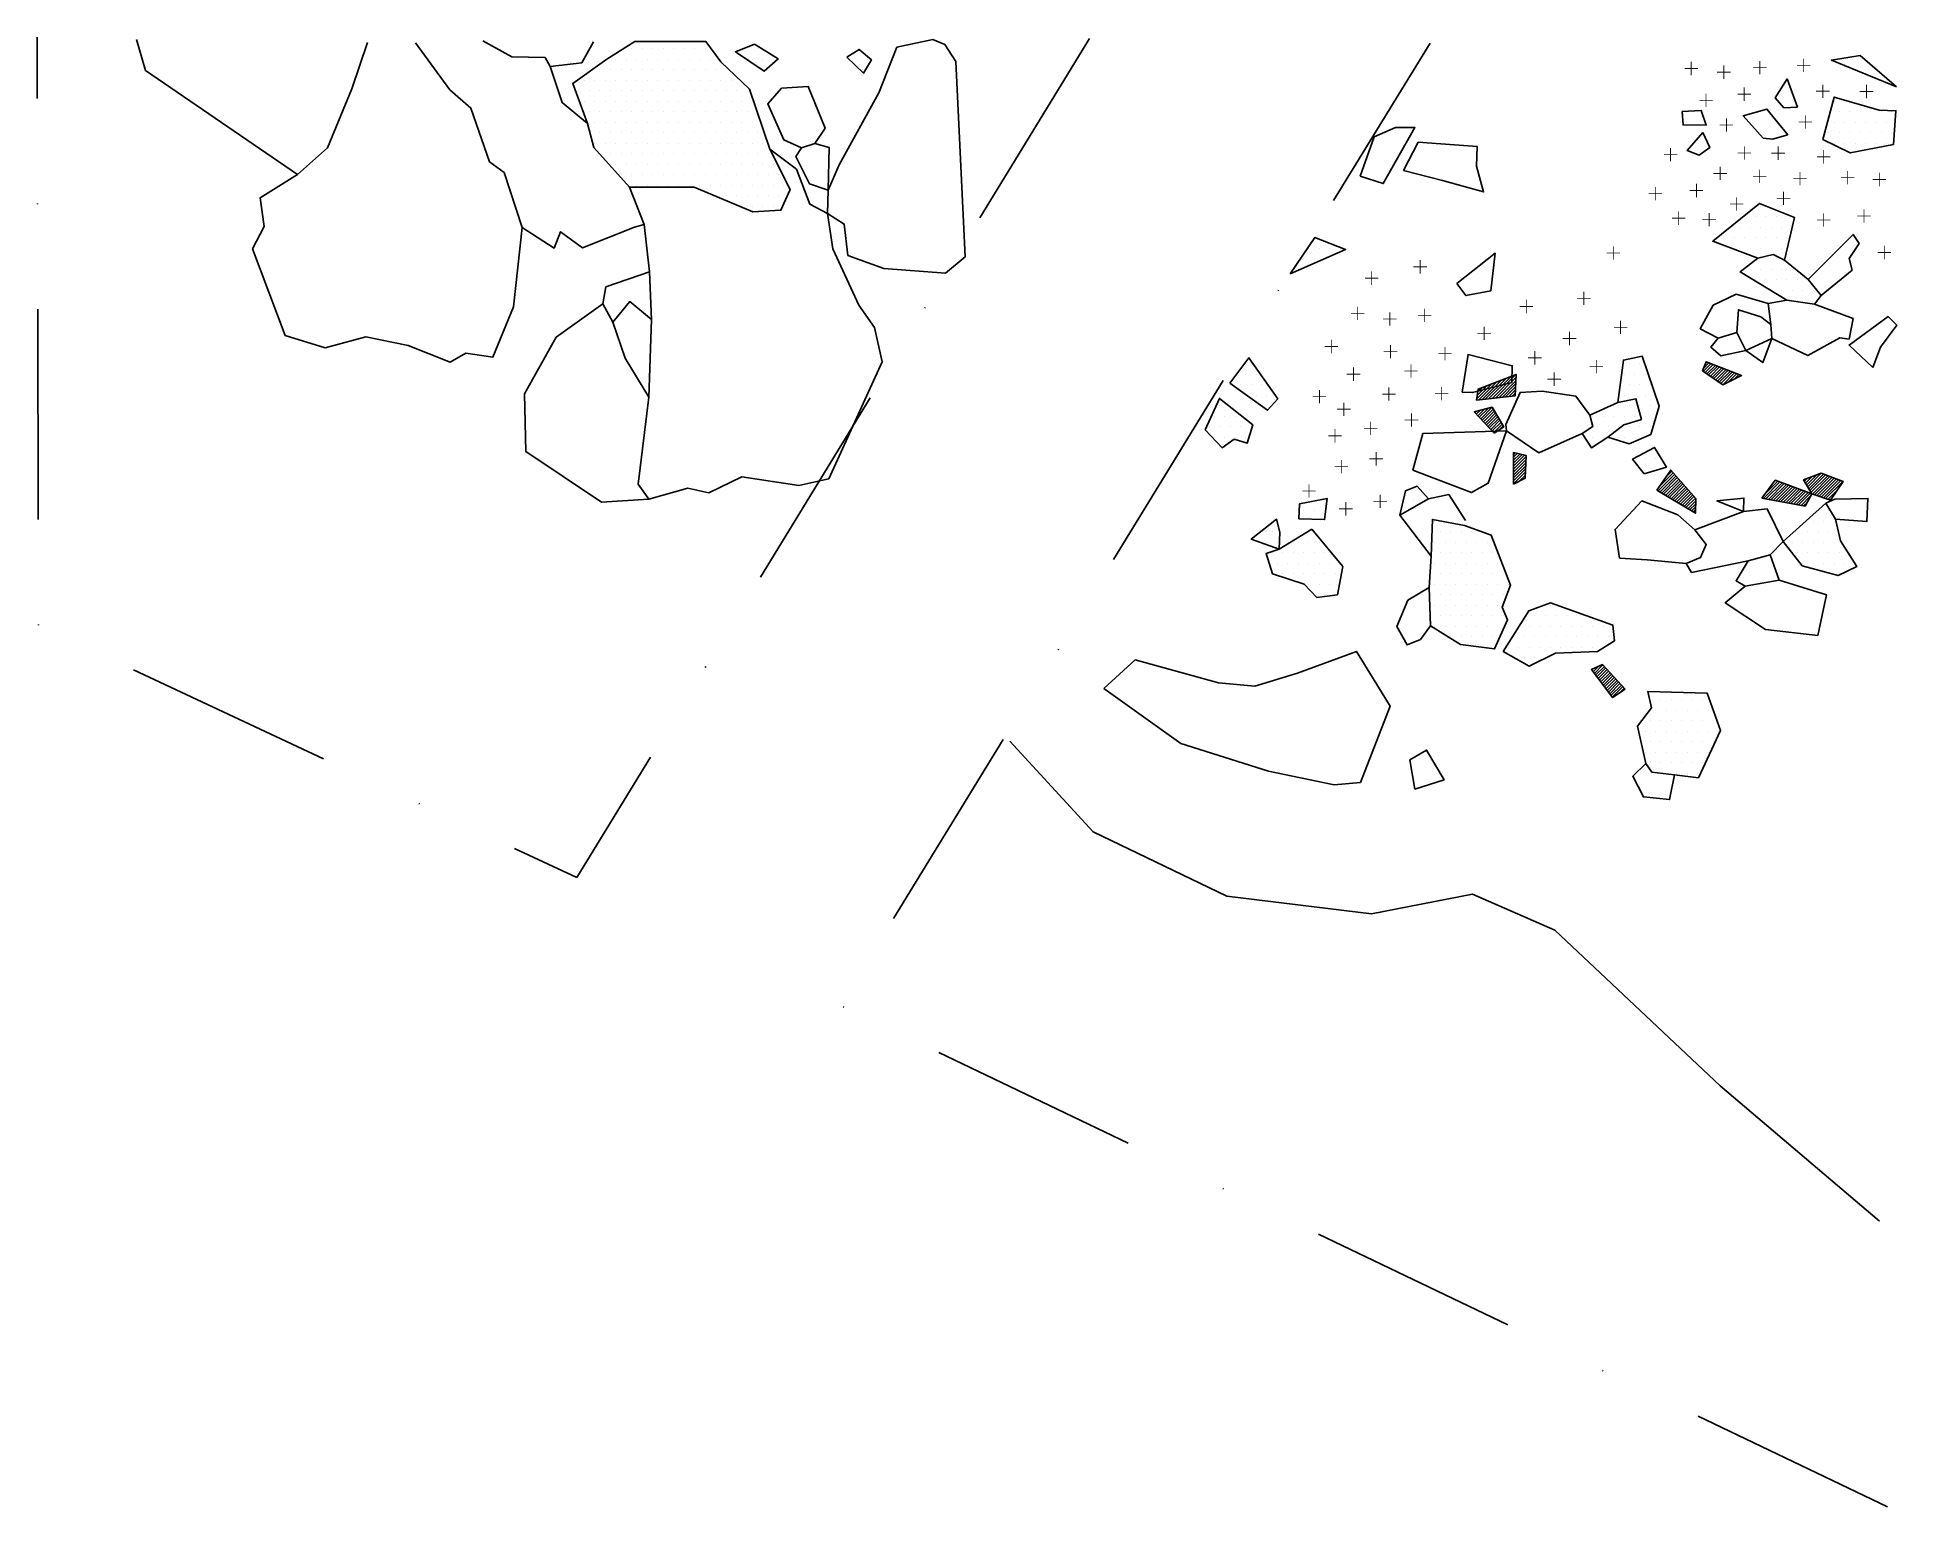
# Model space of a CAD drawing. Header units: metres. Extents: x -420 to -199, y -1905 to -1730.
import ezdxf

# ---------------------------------------------------------------- set-up
doc = ezdxf.new("R2010")
doc.units = ezdxf.units.M
doc.header["$LTSCALE"] = 25
doc.header["$MEASUREMENT"] = 0
doc.linetypes.add('STRICHPUNKTX2', pattern=[2, 1, -0.5, 0, -0.5])
doc.layers.get('0').update_dxf_attribs({"linetype": 'CONTINUOUS'})
for name, color, linetype in [('BEFUND', 1, 'CONTINUOUS'), ('FEUER', 1, 'CONTINUOUS'), ('GRABUNGSGRENZE', 3, 'STRICHPUNKTX2'), ('KNOCHEN', 2, 'CONTINUOUS'), ('KNOCHENSCHRAFF', 2, 'CONTINUOUS'), ('STEINE', 4, 'CONTINUOUS'), ('STEINESCHRAFF', 4, 'CONTINUOUS')]:
    doc.layers.add(name, color=color, linetype=linetype)

# ---------------------------------------------------------------- blocks, each defined once
blk = doc.blocks.new('*X1')
at = {"color": 0}
for p, q in [((-247.76, -1772.99), (-245.24, -1770.47)), ((-247.36, -1772.94), (-244.66, -1770.25)), ((-246.96, -1772.9), (-244.11, -1770.04)), ((-246.56, -1772.85), (-244.12, -1770.41)), ((-221.8, -1769.66), (-220.9, -1768.75)), ((-221.76, -1769.27), (-221.15, -1768.66)), ((-221.6, -1769.81), (-220.64, -1768.85)), ((-221.54, -1768.69), (-221.41, -1768.56)), ((-221.39, -1769.95), (-220.38, -1768.95)), ((-221.18, -1770.09), (-220.13, -1769.04)), ((-220.97, -1770.24), (-219.87, -1769.14)), ((-220.76, -1770.38), (-219.62, -1769.24)), ((-220.55, -1770.53), (-219.36, -1769.34)), ((-220.34, -1770.67), (-219.1, -1769.43)), ((-220.13, -1770.82), (-218.85, -1769.53)), ((-219.92, -1770.96), (-218.59, -1769.63)), ((-219.71, -1771.1), (-218.33, -1769.73)), ((-219.5, -1771.25), (-218.08, -1769.82)), ((-218.81, -1770.91), (-217.82, -1769.92)), ((-218.11, -1770.56), (-217.57, -1770.02)), ((-217.41, -1770.22), (-217.31, -1770.12)), ((-248.8, -1772.97), (-246.98, -1771.15)), ((-248.73, -1772.55), (-247.56, -1771.38)), ((-248.66, -1772.12), (-248.14, -1771.61)), ((-248.56, -1773.08), (-246.4, -1770.93)), ((-248.16, -1773.04), (-245.82, -1770.7)), ((-246.16, -1772.8), (-244.14, -1770.78)), ((-245.76, -1772.76), (-244.16, -1771.15)), ((-245.36, -1772.71), (-244.17, -1771.52)), ((-244.96, -1772.67), (-244.19, -1771.9)), ((-244.56, -1772.62), (-244.21, -1772.27)), ((-249, -1774.58), (-248.85, -1774.43)), ((-248.83, -1774.76), (-248.37, -1774.31)), ((-248.65, -1774.94), (-247.9, -1774.19)), ((-248.48, -1775.13), (-247.42, -1774.07)), ((-248.31, -1775.31), (-246.95, -1773.94)), ((-248.14, -1775.49), (-246.81, -1774.16)), ((-247.97, -1775.67), (-246.68, -1774.38)), ((-247.79, -1775.85), (-246.55, -1774.6)), ((-247.62, -1776.03), (-246.41, -1774.83)), ((-247.45, -1776.22), (-246.28, -1775.05)), ((-247.28, -1776.4), (-246.15, -1775.27)), ((-247.11, -1776.58), (-246.02, -1775.49)), ((-246.93, -1776.76), (-245.89, -1775.71)), ((-246.76, -1776.94), (-245.76, -1775.94)), ((-246.01, -1776.54), (-245.63, -1776.16)), ((-244.41, -1779.54), (-244.23, -1779.36)), ((-244.41, -1779.89), (-243.95, -1779.43)), ((-244.41, -1780.25), (-243.66, -1779.5)), ((-244.41, -1780.6), (-243.38, -1779.57)), ((-244.4, -1780.95), (-243.09, -1779.64)), ((-244.4, -1781.3), (-242.89, -1779.79)), ((-244.4, -1781.65), (-242.91, -1780.16)), ((-244.4, -1782), (-242.92, -1780.53)), ((-244.39, -1782.35), (-242.94, -1780.9)), ((-244.39, -1782.7), (-242.96, -1781.27)), ((-244.39, -1783.05), (-242.97, -1781.64)), ((-226.26, -1782.25), (-225.57, -1781.56)), ((-243.75, -1782.77), (-242.99, -1782.01)), ((-243.03, -1782.4), (-243.01, -1782.38)), ((-227.2, -1783.9), (-225.24, -1781.94)), ((-227.05, -1783.39), (-225.41, -1781.75)), ((-226.98, -1784.03), (-225.07, -1782.12)), ((-226.76, -1784.16), (-224.91, -1782.31)), ((-226.54, -1784.29), (-224.74, -1782.5)), ((-226.31, -1784.42), (-224.58, -1782.69)), ((-226.09, -1784.56), (-224.41, -1782.87)), ((-225.87, -1784.69), (-224.24, -1783.06)), ((-225.65, -1784.82), (-224.08, -1783.25)), ((-225.43, -1784.95), (-223.91, -1783.44)), ((-225.21, -1785.09), (-223.75, -1783.62)), ((-224.99, -1785.22), (-223.58, -1783.81)), ((-214.66, -1784.79), (-212.69, -1782.83)), ((-214.41, -1784.19), (-212.95, -1782.73)), ((-214.36, -1784.84), (-212.44, -1782.92)), ((-214.06, -1784.9), (-212.18, -1783.02)), ((-213.76, -1784.95), (-211.92, -1783.11)), ((-213.46, -1785.01), (-211.66, -1783.21)), ((-213.37, -1782.79), (-213.21, -1782.63)), ((-213.17, -1785.06), (-211.41, -1783.3)), ((-212.87, -1785.12), (-211.15, -1783.4)), ((-212.57, -1785.17), (-210.89, -1783.5)), ((-212.27, -1785.23), (-210.63, -1783.59)), ((-211.97, -1785.28), (-210.37, -1783.69)), ((-211.67, -1785.34), (-210.12, -1783.78)), ((-211.38, -1785.4), (-209.86, -1783.88)), ((-209.78, -1782.74), (-209.48, -1782.44)), ((-209.65, -1782.96), (-208.91, -1782.22)), ((-209.52, -1783.19), (-208.34, -1782)), ((-209.39, -1783.41), (-207.77, -1781.79)), ((-209.26, -1783.63), (-207.51, -1781.89)), ((-209.13, -1783.86), (-207.26, -1781.98)), ((-209, -1784.08), (-207, -1782.08)), ((-208.83, -1784.26), (-206.74, -1782.18)), ((-208.56, -1784.35), (-206.49, -1782.27)), ((-208.3, -1784.44), (-206.23, -1782.37)), ((-208.04, -1784.53), (-205.97, -1782.47)), ((-207.78, -1784.63), (-205.72, -1782.57)), ((-207.51, -1784.72), (-205.46, -1782.66)), ((-207.25, -1784.81), (-205.21, -1782.76)), ((-206.99, -1784.9), (-205.8, -1783.71)), ((-224.77, -1785.35), (-223.42, -1784)), ((-224.54, -1785.48), (-223.25, -1784.19)), ((-224.32, -1785.61), (-223.08, -1784.38)), ((-224.1, -1785.75), (-222.92, -1784.56)), ((-223.88, -1785.88), (-222.75, -1784.75)), ((-223.66, -1786.01), (-222.71, -1785.06)), ((-223.44, -1786.14), (-222.72, -1785.43)), ((-223.22, -1786.28), (-222.73, -1785.79)), ((-211.08, -1785.45), (-209.6, -1783.97)), ((-210.78, -1785.51), (-209.34, -1784.07)), ((-210.48, -1785.56), (-209.09, -1784.17)), ((-210.18, -1785.62), (-209.04, -1784.47)), ((-209.88, -1785.67), (-209.43, -1785.22)), ((-206.73, -1784.99), (-206.51, -1784.77)), ((-222.99, -1786.41), (-222.75, -1786.16)), ((-222.77, -1786.54), (-222.76, -1786.53)), ((-235.08, -1805.22), (-234.94, -1805.07)), ((-234.93, -1805.42), (-234.3, -1804.78)), ((-234.78, -1805.62), (-233.76, -1804.6)), ((-234.63, -1805.82), (-233.59, -1804.78)), ((-234.47, -1806.02), (-233.42, -1804.96)), ((-234.32, -1806.22), (-233.25, -1805.15)), ((-234.17, -1806.42), (-233.08, -1805.33)), ((-234.02, -1806.62), (-232.91, -1805.52)), ((-233.86, -1806.82), (-232.74, -1805.7)), ((-233.71, -1807.02), (-232.57, -1805.89)), ((-233.56, -1807.22), (-232.4, -1806.07)), ((-233.41, -1807.43), (-232.23, -1806.25)), ((-233.25, -1807.63), (-232.07, -1806.44)), ((-233.1, -1807.83), (-231.9, -1806.62)), ((-232.95, -1808.03), (-231.73, -1806.81)), ((-232.8, -1808.23), (-231.56, -1806.99)), ((-232.64, -1808.43), (-231.39, -1807.18)), ((-231.83, -1807.97), (-231.22, -1807.36))]:
    blk.add_line(p, q, dxfattribs=at)
blk = doc.blocks.new('LB')
at = {"layer": 'FEUER', "const_width": 0.1}
for points in [[(0, 0), (0, -1.6)], [(-0.8, -0.8), (0.8, -0.8)]]:
    blk.add_lwpolyline(points, dxfattribs=at)
blk = doc.blocks.new('*X3')
at = {"color": 0}
for p, q in [((-351.25, -1732.5), (-351.25, -1732.5)), ((-350, -1732.5), (-350, -1732.5)), ((-349.375, -1731.25), (-349.375, -1731.25)), ((-348.75, -1732.5), (-348.75, -1732.5)), ((-348.125, -1731.25), (-348.125, -1731.25)), ((-347.5, -1732.5), (-347.5, -1732.5)), ((-346.875, -1731.25), (-346.875, -1731.25)), ((-346.25, -1732.5), (-346.25, -1732.5)), ((-345.625, -1731.25), (-345.625, -1731.25)), ((-345, -1732.5), (-345, -1732.5)), ((-344.375, -1731.25), (-344.375, -1731.25)), ((-343.75, -1732.5), (-343.75, -1732.5)), ((-343.125, -1731.25), (-343.125, -1731.25)), ((-342.5, -1732.5), (-342.5, -1732.5)), ((-341.875, -1731.25), (-341.875, -1731.25)), ((-341.25, -1732.5), (-341.25, -1732.5)), ((-340.625, -1731.25), (-340.625, -1731.25)), ((-340, -1732.5), (-340, -1732.5)), ((-335.625, -1731.25), (-335.625, -1731.25)), ((-335, -1732.5), (-335, -1732.5)), ((-334.375, -1731.25), (-334.375, -1731.25)), ((-333.75, -1732.5), (-333.75, -1732.5)), ((-332.5, -1732.5), (-332.5, -1732.5)), ((-322.5, -1732.5), (-322.5, -1732.5)), ((-321.25, -1732.5), (-321.25, -1732.5)), ((-355, -1735), (-355, -1735)), ((-353.75, -1735), (-353.75, -1735)), ((-353.125, -1733.75), (-353.125, -1733.75)), ((-352.5, -1735), (-352.5, -1735)), ((-351.875, -1733.75), (-351.875, -1733.75)), ((-351.25, -1735), (-351.25, -1735)), ((-350.625, -1733.75), (-350.625, -1733.75)), ((-350, -1735), (-350, -1735)), ((-349.375, -1733.75), (-349.375, -1733.75)), ((-348.75, -1735), (-348.75, -1735)), ((-348.125, -1733.75), (-348.125, -1733.75)), ((-347.5, -1735), (-347.5, -1735)), ((-346.875, -1733.75), (-346.875, -1733.75)), ((-346.25, -1735), (-346.25, -1735)), ((-345.625, -1733.75), (-345.625, -1733.75)), ((-345, -1735), (-345, -1735)), ((-344.375, -1733.75), (-344.375, -1733.75)), ((-343.75, -1735), (-343.75, -1735)), ((-343.125, -1733.75), (-343.125, -1733.75)), ((-342.5, -1735), (-342.5, -1735)), ((-341.875, -1733.75), (-341.875, -1733.75)), ((-341.25, -1735), (-341.25, -1735)), ((-340.625, -1733.75), (-340.625, -1733.75)), ((-340, -1735), (-340, -1735)), ((-339.375, -1733.75), (-339.375, -1733.75)), ((-338.75, -1735), (-338.75, -1735)), ((-338.125, -1733.75), (-338.125, -1733.75)), ((-337.5, -1735), (-337.5, -1735)), ((-321.875, -1733.75), (-321.875, -1733.75)), ((-355.625, -1736.25), (-355.625, -1736.25)), ((-354.375, -1736.25), (-354.375, -1736.25)), ((-353.125, -1736.25), (-353.125, -1736.25)), ((-351.875, -1736.25), (-351.875, -1736.25)), ((-350.625, -1736.25), (-350.625, -1736.25)), ((-349.375, -1736.25), (-349.375, -1736.25)), ((-348.125, -1736.25), (-348.125, -1736.25)), ((-346.875, -1736.25), (-346.875, -1736.25)), ((-345.625, -1736.25), (-345.625, -1736.25)), ((-344.375, -1736.25), (-344.375, -1736.25)), ((-343.125, -1736.25), (-343.125, -1736.25)), ((-341.875, -1736.25), (-341.875, -1736.25)), ((-340.625, -1736.25), (-340.625, -1736.25)), ((-339.375, -1736.25), (-339.375, -1736.25)), ((-338.125, -1736.25), (-338.125, -1736.25)), ((-336.875, -1736.25), (-336.875, -1736.25)), ((-335.625, -1736.25), (-335.625, -1736.25)), ((-355, -1737.5), (-355, -1737.5)), ((-354.375, -1738.75), (-354.375, -1738.75)), ((-353.75, -1737.5), (-353.75, -1737.5)), ((-353.125, -1738.75), (-353.125, -1738.75)), ((-352.5, -1737.5), (-352.5, -1737.5)), ((-351.875, -1738.75), (-351.875, -1738.75)), ((-351.25, -1737.5), (-351.25, -1737.5)), ((-350.625, -1738.75), (-350.625, -1738.75)), ((-350, -1737.5), (-350, -1737.5)), ((-349.375, -1738.75), (-349.375, -1738.75)), ((-348.75, -1737.5), (-348.75, -1737.5)), ((-348.125, -1738.75), (-348.125, -1738.75)), ((-347.5, -1737.5), (-347.5, -1737.5)), ((-346.875, -1738.75), (-346.875, -1738.75)), ((-346.25, -1737.5), (-346.25, -1737.5)), ((-345.625, -1738.75), (-345.625, -1738.75)), ((-345, -1737.5), (-345, -1737.5)), ((-344.375, -1738.75), (-344.375, -1738.75)), ((-343.75, -1737.5), (-343.75, -1737.5)), ((-343.125, -1738.75), (-343.125, -1738.75)), ((-342.5, -1737.5), (-342.5, -1737.5)), ((-341.875, -1738.75), (-341.875, -1738.75)), ((-341.25, -1737.5), (-341.25, -1737.5)), ((-340.625, -1738.75), (-340.625, -1738.75)), ((-340, -1737.5), (-340, -1737.5)), ((-339.375, -1738.75), (-339.375, -1738.75)), ((-338.75, -1737.5), (-338.75, -1737.5)), ((-338.125, -1738.75), (-338.125, -1738.75)), ((-337.5, -1737.5), (-337.5, -1737.5)), ((-336.875, -1738.75), (-336.875, -1738.75)), ((-336.25, -1737.5), (-336.25, -1737.5)), ((-335.625, -1738.75), (-335.625, -1738.75)), ((-335, -1737.5), (-335, -1737.5)), ((-206.25, -1737.5), (-206.25, -1737.5)), ((-205.625, -1738.75), (-205.625, -1738.75)), ((-205, -1737.5), (-205, -1737.5)), ((-204.375, -1738.75), (-204.375, -1738.75)), ((-203.125, -1738.75), (-203.125, -1738.75)), ((-201.875, -1738.75), (-201.875, -1738.75)), ((-200.625, -1738.75), (-200.625, -1738.75)), ((-199.375, -1738.75), (-199.375, -1738.75)), ((-353.75, -1740), (-353.75, -1740)), ((-353.125, -1741.25), (-353.125, -1741.25)), ((-352.5, -1740), (-352.5, -1740)), ((-351.875, -1741.25), (-351.875, -1741.25)), ((-351.25, -1740), (-351.25, -1740)), ((-350.625, -1741.25), (-350.625, -1741.25)), ((-350, -1740), (-350, -1740)), ((-349.375, -1741.25), (-349.375, -1741.25)), ((-348.75, -1740), (-348.75, -1740)), ((-348.125, -1741.25), (-348.125, -1741.25)), ((-347.5, -1740), (-347.5, -1740)), ((-346.875, -1741.25), (-346.875, -1741.25)), ((-346.25, -1740), (-346.25, -1740)), ((-345.625, -1741.25), (-345.625, -1741.25)), ((-345, -1740), (-345, -1740)), ((-344.375, -1741.25), (-344.375, -1741.25)), ((-343.75, -1740), (-343.75, -1740)), ((-343.125, -1741.25), (-343.125, -1741.25)), ((-342.5, -1740), (-342.5, -1740)), ((-341.875, -1741.25), (-341.875, -1741.25)), ((-341.25, -1740), (-341.25, -1740)), ((-340.625, -1741.25), (-340.625, -1741.25)), ((-340, -1740), (-340, -1740)), ((-339.375, -1741.25), (-339.375, -1741.25)), ((-338.75, -1740), (-338.75, -1740)), ((-338.125, -1741.25), (-338.125, -1741.25)), ((-337.5, -1740), (-337.5, -1740)), ((-336.875, -1741.25), (-336.875, -1741.25)), ((-336.25, -1740), (-336.25, -1740)), ((-335.625, -1741.25), (-335.625, -1741.25)), ((-335, -1740), (-335, -1740)), ((-334.375, -1741.25), (-334.375, -1741.25)), ((-206.875, -1741.25), (-206.875, -1741.25)), ((-206.25, -1740), (-206.25, -1740)), ((-205.625, -1741.25), (-205.625, -1741.25)), ((-205, -1740), (-205, -1740)), ((-204.375, -1741.25), (-204.375, -1741.25)), ((-203.75, -1740), (-203.75, -1740)), ((-203.125, -1741.25), (-203.125, -1741.25)), ((-202.5, -1740), (-202.5, -1740)), ((-201.875, -1741.25), (-201.875, -1741.25)), ((-201.25, -1740), (-201.25, -1740)), ((-200.625, -1741.25), (-200.625, -1741.25)), ((-200, -1740), (-200, -1740)), ((-199.375, -1741.25), (-199.375, -1741.25)), ((-353.75, -1742.5), (-353.75, -1742.5)), ((-353.125, -1743.75), (-353.125, -1743.75)), ((-352.5, -1742.5), (-352.5, -1742.5)), ((-351.875, -1743.75), (-351.875, -1743.75)), ((-351.25, -1742.5), (-351.25, -1742.5)), ((-350.625, -1743.75), (-350.625, -1743.75)), ((-350, -1742.5), (-350, -1742.5)), ((-349.375, -1743.75), (-349.375, -1743.75)), ((-348.75, -1742.5), (-348.75, -1742.5)), ((-348.125, -1743.75), (-348.125, -1743.75)), ((-347.5, -1742.5), (-347.5, -1742.5)), ((-346.875, -1743.75), (-346.875, -1743.75)), ((-346.25, -1742.5), (-346.25, -1742.5)), ((-345.625, -1743.75), (-345.625, -1743.75)), ((-345, -1742.5), (-345, -1742.5)), ((-344.375, -1743.75), (-344.375, -1743.75)), ((-343.75, -1742.5), (-343.75, -1742.5)), ((-343.125, -1743.75), (-343.125, -1743.75)), ((-342.5, -1742.5), (-342.5, -1742.5)), ((-341.875, -1743.75), (-341.875, -1743.75)), ((-341.25, -1742.5), (-341.25, -1742.5)), ((-340.625, -1743.75), (-340.625, -1743.75)), ((-340, -1742.5), (-340, -1742.5)), ((-339.375, -1743.75), (-339.375, -1743.75)), ((-338.75, -1742.5), (-338.75, -1742.5)), ((-338.125, -1743.75), (-338.125, -1743.75)), ((-337.5, -1742.5), (-337.5, -1742.5)), ((-336.875, -1743.75), (-336.875, -1743.75)), ((-336.25, -1742.5), (-336.25, -1742.5)), ((-335.625, -1743.75), (-335.625, -1743.75)), ((-335, -1742.5), (-335, -1742.5)), ((-334.375, -1743.75), (-334.375, -1743.75)), ((-333.75, -1742.5), (-333.75, -1742.5)), ((-333.125, -1743.75), (-333.125, -1743.75)), ((-206.25, -1742.5), (-206.25, -1742.5)), ((-205, -1742.5), (-205, -1742.5)), ((-203.75, -1742.5), (-203.75, -1742.5)), ((-202.5, -1742.5), (-202.5, -1742.5)), ((-201.25, -1742.5), (-201.25, -1742.5)), ((-200, -1742.5), (-200, -1742.5)), ((-351.25, -1745), (-351.25, -1745)), ((-350.625, -1746.25), (-350.625, -1746.25)), ((-350, -1745), (-350, -1745)), ((-349.375, -1746.25), (-349.375, -1746.25)), ((-348.75, -1745), (-348.75, -1745)), ((-348.125, -1746.25), (-348.125, -1746.25)), ((-347.5, -1745), (-347.5, -1745)), ((-346.875, -1746.25), (-346.875, -1746.25)), ((-346.25, -1745), (-346.25, -1745)), ((-345.625, -1746.25), (-345.625, -1746.25)), ((-345, -1745), (-345, -1745)), ((-344.375, -1746.25), (-344.375, -1746.25)), ((-343.75, -1745), (-343.75, -1745)), ((-343.125, -1746.25), (-343.125, -1746.25)), ((-342.5, -1745), (-342.5, -1745)), ((-341.875, -1746.25), (-341.875, -1746.25)), ((-341.25, -1745), (-341.25, -1745)), ((-340.625, -1746.25), (-340.625, -1746.25)), ((-340, -1745), (-340, -1745)), ((-339.375, -1746.25), (-339.375, -1746.25)), ((-338.75, -1745), (-338.75, -1745)), ((-338.125, -1746.25), (-338.125, -1746.25)), ((-337.5, -1745), (-337.5, -1745)), ((-336.875, -1746.25), (-336.875, -1746.25)), ((-336.25, -1745), (-336.25, -1745)), ((-335.625, -1746.25), (-335.625, -1746.25)), ((-335, -1745), (-335, -1745)), ((-334.375, -1746.25), (-334.375, -1746.25)), ((-333.75, -1745), (-333.75, -1745)), ((-333.125, -1746.25), (-333.125, -1746.25)), ((-332.5, -1745), (-332.5, -1745)), ((-331.875, -1746.25), (-331.875, -1746.25)), ((-348.75, -1747.5), (-348.75, -1747.5)), ((-347.5, -1747.5), (-347.5, -1747.5)), ((-346.25, -1747.5), (-346.25, -1747.5)), ((-345, -1747.5), (-345, -1747.5)), ((-343.75, -1747.5), (-343.75, -1747.5)), ((-342.5, -1747.5), (-342.5, -1747.5)), ((-341.25, -1747.5), (-341.25, -1747.5)), ((-340, -1747.5), (-340, -1747.5)), ((-338.75, -1747.5), (-338.75, -1747.5)), ((-337.5, -1747.5), (-337.5, -1747.5)), ((-336.25, -1747.5), (-336.25, -1747.5)), ((-335, -1747.5), (-335, -1747.5)), ((-333.75, -1747.5), (-333.75, -1747.5)), ((-332.5, -1747.5), (-332.5, -1747.5)), ((-331.25, -1747.5), (-331.25, -1747.5)), ((-339.375, -1748.75), (-339.375, -1748.75)), ((-338.125, -1748.75), (-338.125, -1748.75)), ((-336.875, -1748.75), (-336.875, -1748.75)), ((-336.25, -1750), (-336.25, -1750)), ((-335.625, -1748.75), (-335.625, -1748.75)), ((-335, -1750), (-335, -1750)), ((-334.375, -1748.75), (-334.375, -1748.75)), ((-333.75, -1750), (-333.75, -1750)), ((-333.125, -1748.75), (-333.125, -1748.75)), ((-332.5, -1750), (-332.5, -1750)), ((-331.875, -1748.75), (-331.875, -1748.75)), ((-215, -1750), (-215, -1750)), ((-217.5, -1752.5), (-217.5, -1752.5)), ((-216.875, -1751.25), (-216.875, -1751.25)), ((-216.25, -1752.5), (-216.25, -1752.5)), ((-215.625, -1751.25), (-215.625, -1751.25)), ((-215, -1752.5), (-215, -1752.5)), ((-214.375, -1751.25), (-214.375, -1751.25)), ((-213.75, -1752.5), (-213.75, -1752.5)), ((-213.125, -1751.25), (-213.125, -1751.25)), ((-212.5, -1752.5), (-212.5, -1752.5)), ((-211.875, -1751.25), (-211.875, -1751.25)), ((-211.25, -1752.5), (-211.25, -1752.5)), ((-268.75, -1755), (-268.75, -1755)), ((-267.5, -1755), (-267.5, -1755)), ((-266.25, -1755), (-266.25, -1755)), ((-265, -1755), (-265, -1755)), ((-219.375, -1753.75), (-219.375, -1753.75)), ((-218.125, -1753.75), (-218.125, -1753.75)), ((-217.5, -1755), (-217.5, -1755)), ((-216.875, -1753.75), (-216.875, -1753.75)), ((-216.25, -1755), (-216.25, -1755)), ((-215.625, -1753.75), (-215.625, -1753.75)), ((-215, -1755), (-215, -1755)), ((-214.375, -1753.75), (-214.375, -1753.75)), ((-213.75, -1755), (-213.75, -1755)), ((-213.125, -1753.75), (-213.125, -1753.75)), ((-212.5, -1755), (-212.5, -1755)), ((-211.875, -1753.75), (-211.875, -1753.75)), ((-269.375, -1756.25), (-269.375, -1756.25)), ((-268.125, -1756.25), (-268.125, -1756.25)), ((-214.375, -1756.25), (-214.375, -1756.25)), ((-213.125, -1756.25), (-213.125, -1756.25)), ((-270, -1757.5), (-270, -1757.5)), ((-216.25, -1757.5), (-216.25, -1757.5)), ((-215.625, -1758.75), (-215.625, -1758.75)), ((-215, -1757.5), (-215, -1757.5)), ((-214.375, -1758.75), (-214.375, -1758.75)), ((-213.75, -1757.5), (-213.75, -1757.5)), ((-213.125, -1758.75), (-213.125, -1758.75)), ((-212.5, -1757.5), (-212.5, -1757.5)), ((-211.875, -1758.75), (-211.875, -1758.75)), ((-211.25, -1757.5), (-211.25, -1757.5)), ((-210.625, -1758.75), (-210.625, -1758.75)), ((-209.375, -1758.75), (-209.375, -1758.75)), ((-213.75, -1760), (-213.75, -1760)), ((-212.5, -1760), (-212.5, -1760)), ((-211.25, -1760), (-211.25, -1760)), ((-210.625, -1761.25), (-210.625, -1761.25)), ((-210, -1760), (-210, -1760)), ((-209.375, -1761.25), (-209.375, -1761.25)), ((-208.75, -1760), (-208.75, -1760)), ((-276.25, -1770), (-276.25, -1770)), ((-275.625, -1768.75), (-275.625, -1768.75)), ((-275, -1770), (-275, -1770)), ((-231.25, -1770), (-231.25, -1770)), ((-230.625, -1768.75), (-230.625, -1768.75)), ((-230, -1770), (-230, -1770)), ((-229.375, -1768.75), (-229.375, -1768.75)), ((-228.75, -1770), (-228.75, -1770)), ((-276.875, -1771.25), (-276.875, -1771.25)), ((-275.625, -1771.25), (-275.625, -1771.25)), ((-275, -1772.5), (-275, -1772.5)), ((-274.375, -1771.25), (-274.375, -1771.25)), ((-273.75, -1772.5), (-273.75, -1772.5)), ((-231.25, -1772.5), (-231.25, -1772.5)), ((-230.625, -1771.25), (-230.625, -1771.25)), ((-230, -1772.5), (-230, -1772.5)), ((-229.375, -1771.25), (-229.375, -1771.25)), ((-228.75, -1772.5), (-228.75, -1772.5)), ((-228.125, -1771.25), (-228.125, -1771.25)), ((-280, -1775), (-280, -1775)), ((-279.375, -1773.75), (-279.375, -1773.75)), ((-278.75, -1775), (-278.75, -1775)), ((-277.5, -1775), (-277.5, -1775)), ((-274.375, -1773.75), (-274.375, -1773.75)), ((-235, -1775), (-235, -1775)), ((-233.75, -1775), (-233.75, -1775)), ((-232.5, -1775), (-232.5, -1775)), ((-231.875, -1773.75), (-231.875, -1773.75)), ((-231.25, -1775), (-231.25, -1775)), ((-230.625, -1773.75), (-230.625, -1773.75)), ((-230, -1775), (-230, -1775)), ((-229.375, -1773.75), (-229.375, -1773.75)), ((-228.75, -1775), (-228.75, -1775)), ((-228.125, -1773.75), (-228.125, -1773.75)), ((-227.5, -1775), (-227.5, -1775)), ((-280.625, -1776.25), (-280.625, -1776.25)), ((-279.375, -1776.25), (-279.375, -1776.25)), ((-278.125, -1776.25), (-278.125, -1776.25)), ((-276.875, -1776.25), (-276.875, -1776.25)), ((-275.625, -1776.25), (-275.625, -1776.25)), ((-234.375, -1776.25), (-234.375, -1776.25)), ((-233.125, -1776.25), (-233.125, -1776.25)), ((-231.875, -1776.25), (-231.875, -1776.25)), ((-230.625, -1776.25), (-230.625, -1776.25)), ((-229.375, -1776.25), (-229.375, -1776.25)), ((-228.125, -1776.25), (-228.125, -1776.25)), ((-280, -1777.5), (-280, -1777.5)), ((-278.75, -1777.5), (-278.75, -1777.5)), ((-277.5, -1777.5), (-277.5, -1777.5)), ((-276.25, -1777.5), (-276.25, -1777.5)), ((-235, -1777.5), (-235, -1777.5)), ((-233.75, -1777.5), (-233.75, -1777.5)), ((-232.5, -1777.5), (-232.5, -1777.5)), ((-231.25, -1777.5), (-231.25, -1777.5)), ((-230, -1777.5), (-230, -1777.5)), ((-230, -1780), (-230, -1780)), ((-228.75, -1780), (-228.75, -1780)), ((-228.125, -1781.25), (-228.125, -1781.25)), ((-227.5, -1780), (-227.5, -1780)), ((-226.875, -1781.25), (-226.875, -1781.25)), ((-256.875, -1783.75), (-256.875, -1783.75)), ((-255.625, -1783.75), (-255.625, -1783.75)), ((-267.5, -1785), (-267.5, -1785)), ((-257.5, -1785), (-257.5, -1785)), ((-256.25, -1785), (-256.25, -1785)), ((-255, -1785), (-255, -1785)), ((-218.75, -1785), (-218.75, -1785)), ((-217.5, -1785), (-217.5, -1785)), ((-269.375, -1786.25), (-269.375, -1786.25)), ((-268.125, -1786.25), (-268.125, -1786.25)), ((-266.875, -1786.25), (-266.875, -1786.25)), ((-253.75, -1787.5), (-253.75, -1787.5)), ((-208.75, -1787.5), (-208.75, -1787.5)), ((-208.125, -1786.25), (-208.125, -1786.25)), ((-207.5, -1787.5), (-207.5, -1787.5)), ((-206.875, -1786.25), (-206.875, -1786.25)), ((-206.25, -1787.5), (-206.25, -1787.5)), ((-274.375, -1788.75), (-274.375, -1788.75)), ((-273.75, -1790), (-273.75, -1790)), ((-273.125, -1788.75), (-273.125, -1788.75)), ((-272.5, -1790), (-272.5, -1790)), ((-270, -1790), (-270, -1790)), ((-268.75, -1790), (-268.75, -1790)), ((-267.5, -1790), (-267.5, -1790)), ((-253.75, -1790), (-253.75, -1790)), ((-253.125, -1788.75), (-253.125, -1788.75)), ((-252.5, -1790), (-252.5, -1790)), ((-251.875, -1788.75), (-251.875, -1788.75)), ((-251.25, -1790), (-251.25, -1790)), ((-250.625, -1788.75), (-250.625, -1788.75)), ((-250, -1790), (-250, -1790)), ((-249.375, -1788.75), (-249.375, -1788.75)), ((-248.75, -1790), (-248.75, -1790)), ((-247.5, -1790), (-247.5, -1790)), ((-211.25, -1790), (-211.25, -1790)), ((-210.625, -1788.75), (-210.625, -1788.75)), ((-210, -1790), (-210, -1790)), ((-209.375, -1788.75), (-209.375, -1788.75)), ((-208.75, -1790), (-208.75, -1790)), ((-208.125, -1788.75), (-208.125, -1788.75)), ((-207.5, -1790), (-207.5, -1790)), ((-206.875, -1788.75), (-206.875, -1788.75)), ((-206.25, -1790), (-206.25, -1790)), ((-273.125, -1791.25), (-273.125, -1791.25)), ((-272.5, -1792.5), (-272.5, -1792.5)), ((-271.875, -1791.25), (-271.875, -1791.25)), ((-271.25, -1792.5), (-271.25, -1792.5)), ((-270.625, -1791.25), (-270.625, -1791.25)), ((-270, -1792.5), (-270, -1792.5)), ((-269.375, -1791.25), (-269.375, -1791.25)), ((-268.75, -1792.5), (-268.75, -1792.5)), ((-268.125, -1791.25), (-268.125, -1791.25)), ((-267.5, -1792.5), (-267.5, -1792.5)), ((-266.875, -1791.25), (-266.875, -1791.25)), ((-266.25, -1792.5), (-266.25, -1792.5)), ((-253.75, -1792.5), (-253.75, -1792.5)), ((-253.125, -1791.25), (-253.125, -1791.25)), ((-252.5, -1792.5), (-252.5, -1792.5)), ((-251.875, -1791.25), (-251.875, -1791.25)), ((-251.25, -1792.5), (-251.25, -1792.5)), ((-250.625, -1791.25), (-250.625, -1791.25)), ((-250, -1792.5), (-250, -1792.5)), ((-249.375, -1791.25), (-249.375, -1791.25)), ((-248.75, -1792.5), (-248.75, -1792.5)), ((-248.125, -1791.25), (-248.125, -1791.25)), ((-247.5, -1792.5), (-247.5, -1792.5)), ((-246.875, -1791.25), (-246.875, -1791.25)), ((-246.25, -1792.5), (-246.25, -1792.5)), ((-210.625, -1791.25), (-210.625, -1791.25)), ((-210, -1792.5), (-210, -1792.5)), ((-209.375, -1791.25), (-209.375, -1791.25)), ((-208.75, -1792.5), (-208.75, -1792.5)), ((-208.125, -1791.25), (-208.125, -1791.25)), ((-207.5, -1792.5), (-207.5, -1792.5)), ((-206.875, -1791.25), (-206.875, -1791.25)), ((-206.25, -1792.5), (-206.25, -1792.5)), ((-205.625, -1791.25), (-205.625, -1791.25)), ((-205, -1792.5), (-205, -1792.5)), ((-271.875, -1793.75), (-271.875, -1793.75)), ((-270.625, -1793.75), (-270.625, -1793.75)), ((-269.375, -1793.75), (-269.375, -1793.75)), ((-268.125, -1793.75), (-268.125, -1793.75)), ((-266.875, -1793.75), (-266.875, -1793.75)), ((-265.625, -1793.75), (-265.625, -1793.75)), ((-253.125, -1793.75), (-253.125, -1793.75)), ((-251.875, -1793.75), (-251.875, -1793.75)), ((-250.625, -1793.75), (-250.625, -1793.75)), ((-249.375, -1793.75), (-249.375, -1793.75)), ((-248.125, -1793.75), (-248.125, -1793.75)), ((-246.875, -1793.75), (-246.875, -1793.75)), ((-245.625, -1793.75), (-245.625, -1793.75)), ((-205.625, -1793.75), (-205.625, -1793.75)), ((-268.75, -1795), (-268.75, -1795)), ((-267.5, -1795), (-267.5, -1795)), ((-266.875, -1796.25), (-266.875, -1796.25)), ((-266.25, -1795), (-266.25, -1795)), ((-265.625, -1796.25), (-265.625, -1796.25)), ((-254.375, -1796.25), (-254.375, -1796.25)), ((-253.75, -1795), (-253.75, -1795)), ((-253.125, -1796.25), (-253.125, -1796.25)), ((-252.5, -1795), (-252.5, -1795)), ((-251.875, -1796.25), (-251.875, -1796.25)), ((-251.25, -1795), (-251.25, -1795)), ((-250.625, -1796.25), (-250.625, -1796.25)), ((-250, -1795), (-250, -1795)), ((-249.375, -1796.25), (-249.375, -1796.25)), ((-248.75, -1795), (-248.75, -1795)), ((-248.125, -1796.25), (-248.125, -1796.25)), ((-247.5, -1795), (-247.5, -1795)), ((-246.875, -1796.25), (-246.875, -1796.25)), ((-246.25, -1795), (-246.25, -1795)), ((-245.625, -1796.25), (-245.625, -1796.25)), ((-245, -1795), (-245, -1795)), ((-253.75, -1797.5), (-253.75, -1797.5)), ((-253.125, -1798.75), (-253.125, -1798.75)), ((-252.5, -1797.5), (-252.5, -1797.5)), ((-251.875, -1798.75), (-251.875, -1798.75)), ((-251.25, -1797.5), (-251.25, -1797.5)), ((-250.625, -1798.75), (-250.625, -1798.75)), ((-250, -1797.5), (-250, -1797.5)), ((-249.375, -1798.75), (-249.375, -1798.75)), ((-248.75, -1797.5), (-248.75, -1797.5)), ((-248.125, -1798.75), (-248.125, -1798.75)), ((-247.5, -1797.5), (-247.5, -1797.5)), ((-246.875, -1798.75), (-246.875, -1798.75)), ((-246.25, -1797.5), (-246.25, -1797.5)), ((-245.625, -1798.75), (-245.625, -1798.75)), ((-241.875, -1798.75), (-241.875, -1798.75)), ((-240.625, -1798.75), (-240.625, -1798.75)), ((-240, -1797.5), (-240, -1797.5)), ((-239.375, -1798.75), (-239.375, -1798.75)), ((-238.125, -1798.75), (-238.125, -1798.75)), ((-236.875, -1798.75), (-236.875, -1798.75)), ((-253.75, -1800), (-253.75, -1800)), ((-252.5, -1800), (-252.5, -1800)), ((-251.875, -1801.25), (-251.875, -1801.25)), ((-251.25, -1800), (-251.25, -1800)), ((-250.625, -1801.25), (-250.625, -1801.25)), ((-250, -1800), (-250, -1800)), ((-249.375, -1801.25), (-249.375, -1801.25)), ((-248.75, -1800), (-248.75, -1800)), ((-248.125, -1801.25), (-248.125, -1801.25)), ((-247.5, -1800), (-247.5, -1800)), ((-246.875, -1801.25), (-246.875, -1801.25)), ((-246.25, -1800), (-246.25, -1800)), ((-244.375, -1801.25), (-244.375, -1801.25)), ((-243.125, -1801.25), (-243.125, -1801.25)), ((-242.5, -1800), (-242.5, -1800)), ((-241.875, -1801.25), (-241.875, -1801.25)), ((-241.25, -1800), (-241.25, -1800)), ((-240.625, -1801.25), (-240.625, -1801.25)), ((-240, -1800), (-240, -1800)), ((-239.375, -1801.25), (-239.375, -1801.25)), ((-238.75, -1800), (-238.75, -1800)), ((-238.125, -1801.25), (-238.125, -1801.25)), ((-237.5, -1800), (-237.5, -1800)), ((-236.875, -1801.25), (-236.875, -1801.25)), ((-236.25, -1800), (-236.25, -1800)), ((-235.625, -1801.25), (-235.625, -1801.25)), ((-235, -1800), (-235, -1800)), ((-234.375, -1801.25), (-234.375, -1801.25)), ((-233.75, -1800), (-233.75, -1800)), ((-233.125, -1801.25), (-233.125, -1801.25)), ((-247.5, -1802.5), (-247.5, -1802.5)), ((-245, -1802.5), (-245, -1802.5)), ((-243.75, -1802.5), (-243.75, -1802.5)), ((-243.125, -1803.75), (-243.125, -1803.75)), ((-242.5, -1802.5), (-242.5, -1802.5)), ((-241.875, -1803.75), (-241.875, -1803.75)), ((-241.25, -1802.5), (-241.25, -1802.5)), ((-240.625, -1803.75), (-240.625, -1803.75)), ((-240, -1802.5), (-240, -1802.5)), ((-238.75, -1802.5), (-238.75, -1802.5)), ((-237.5, -1802.5), (-237.5, -1802.5)), ((-236.25, -1802.5), (-236.25, -1802.5)), ((-235, -1802.5), (-235, -1802.5)), ((-233.75, -1802.5), (-233.75, -1802.5)), ((-228.125, -1808.75), (-228.125, -1808.75)), ((-227.5, -1810), (-227.5, -1810)), ((-226.875, -1808.75), (-226.875, -1808.75)), ((-226.25, -1810), (-226.25, -1810)), ((-225.625, -1808.75), (-225.625, -1808.75)), ((-225, -1810), (-225, -1810)), ((-224.375, -1808.75), (-224.375, -1808.75)), ((-223.75, -1810), (-223.75, -1810)), ((-223.125, -1808.75), (-223.125, -1808.75)), ((-222.5, -1810), (-222.5, -1810)), ((-221.875, -1808.75), (-221.875, -1808.75)), ((-221.25, -1810), (-221.25, -1810)), ((-228.75, -1812.5), (-228.75, -1812.5)), ((-228.125, -1811.25), (-228.125, -1811.25)), ((-227.5, -1812.5), (-227.5, -1812.5)), ((-226.875, -1811.25), (-226.875, -1811.25)), ((-226.25, -1812.5), (-226.25, -1812.5)), ((-225.625, -1811.25), (-225.625, -1811.25)), ((-225, -1812.5), (-225, -1812.5)), ((-224.375, -1811.25), (-224.375, -1811.25)), ((-223.75, -1812.5), (-223.75, -1812.5)), ((-223.125, -1811.25), (-223.125, -1811.25)), ((-222.5, -1812.5), (-222.5, -1812.5)), ((-221.875, -1811.25), (-221.875, -1811.25)), ((-221.25, -1812.5), (-221.25, -1812.5)), ((-220.625, -1811.25), (-220.625, -1811.25)), ((-220, -1812.5), (-220, -1812.5)), ((-228.125, -1813.75), (-228.125, -1813.75)), ((-226.875, -1813.75), (-226.875, -1813.75)), ((-225.625, -1813.75), (-225.625, -1813.75)), ((-224.375, -1813.75), (-224.375, -1813.75)), ((-223.125, -1813.75), (-223.125, -1813.75)), ((-221.875, -1813.75), (-221.875, -1813.75)), ((-220.625, -1813.75), (-220.625, -1813.75)), ((-228.75, -1815), (-228.75, -1815)), ((-228.125, -1816.25), (-228.125, -1816.25)), ((-227.5, -1815), (-227.5, -1815)), ((-226.875, -1816.25), (-226.875, -1816.25)), ((-226.25, -1815), (-226.25, -1815)), ((-225.625, -1816.25), (-225.625, -1816.25)), ((-225, -1815), (-225, -1815)), ((-224.375, -1816.25), (-224.375, -1816.25)), ((-223.75, -1815), (-223.75, -1815)), ((-223.125, -1816.25), (-223.125, -1816.25)), ((-222.5, -1815), (-222.5, -1815)), ((-221.875, -1816.25), (-221.875, -1816.25)), ((-221.25, -1815), (-221.25, -1815)), ((-226.25, -1817.5), (-226.25, -1817.5)), ((-225, -1817.5), (-225, -1817.5)), ((-223.75, -1817.5), (-223.75, -1817.5)), ((-222.5, -1817.5), (-222.5, -1817.5))]:
    blk.add_line(p, q, dxfattribs=at)

msp = doc.modelspace()

# ---------------------------------------------------------------- linework, layer by layer
at = {"layer": 'BEFUND'}
for points in [[(-389.11, -1746.22), (-407.22, -1733.86), (-408.27, -1730.18)], [(-347.33, -1784.87), (-352.95, -1785.24), (-361.95, -1779.22), (-362.11, -1772.32), (-358.34, -1765.61), (-352.8, -1761.61)], [(-200.86, -1870.77), (-219.81, -1854.67), (-239.5, -1836.17), (-249.28, -1831.88), (-261.29, -1834.2), (-278.54, -1832.11), (-294.42, -1824.45), (-304.36, -1813.67)]]:
    msp.add_lwpolyline(points, dxfattribs=at)
at = {"layer": 'GRABUNGSGRENZE', "flags": 128}
for points in [[(-294.87, -1730.05), (-355.87, -1829.9), (-419.97, -1799.9), (-420.11, -1729.9)], [(-199.89, -1904.78), (-324.52, -1845.1), (-254.33, -1730.6)]]:
    msp.add_lwpolyline(points, dxfattribs=at)
at = {"layer": 'KNOCHEN'}
for points in [[(-248.82, -1773.11), (-248.61, -1771.79), (-244.1, -1770.03), (-244.22, -1772.58), (-248.82, -1773.11)], [(-221.89, -1769.6), (-221.48, -1768.53), (-217.25, -1770.14), (-219.5, -1771.25), (-221.89, -1769.6)], [(-246.7, -1777.01), (-249.08, -1774.49), (-246.94, -1773.94), (-245.57, -1776.25), (-246.7, -1777.01)], [(-244.39, -1783.1), (-244.42, -1779.32), (-242.89, -1779.68), (-243.01, -1782.39), (-244.39, -1783.1)], [(-227.34, -1783.81), (-225.69, -1781.42), (-222.7, -1784.81), (-222.76, -1786.55), (-227.34, -1783.81)], [(-214.84, -1784.76), (-213.24, -1782.62), (-208.91, -1784.23), (-209.69, -1785.71), (-214.84, -1784.76)], [(-208.91, -1784.23), (-209.87, -1782.59), (-207.77, -1781.79), (-205.18, -1782.77), (-206.67, -1785.01), (-208.91, -1784.23)], [(-231.11, -1807.48), (-232.6, -1808.49), (-235.13, -1805.16), (-233.8, -1804.55), (-231.11, -1807.48)]]:
    msp.add_lwpolyline(points, dxfattribs=at)
at = {"layer": 'STEINE'}
for points in [[(-380.8, -1730.55), (-382.67, -1736.05), (-385.57, -1743.08), (-389.11, -1746.22), (-393.57, -1749), (-393.08, -1752.43), (-394.48, -1755.07), (-390.61, -1765.41), (-385.82, -1766.87), (-381.01, -1765.57), (-375.96, -1766.57), (-370.97, -1768.59), (-369.08, -1767.48), (-365.86, -1767.96), (-363.43, -1762), (-362.4, -1752.56)], [(-375.08, -1730.58), (-370.98, -1736.17), (-368.49, -1738.33), (-366.28, -1744.73), (-364.55, -1746.01), (-362.4, -1752.56), (-358.58, -1754.99), (-357.81, -1753.05), (-355.21, -1754.95), (-349.02, -1752.49), (-347.85, -1752.19), (-349.61, -1747.74), (-353.87, -1743.02), (-354.61, -1740.15), (-357.61, -1737.68), (-359.07, -1733.39), (-359.67, -1732.31), (-363.6, -1732.23), (-367.06, -1730.32)], [(-359.07, -1733.39), (-355.29, -1732.95), (-353.89, -1730.46)], [(-354.61, -1740.15), (-356.37, -1735.39), (-352.32, -1732.51), (-348.99, -1730.43), (-340.51, -1730.43), (-338.74, -1732.84), (-335.34, -1736.08), (-332.93, -1743.24), (-330.51, -1748.01), (-331.6, -1750.5), (-334.92, -1750.69), (-341.9, -1747.73), (-349.61, -1747.74)], [(-334.75, -1730.72), (-337, -1731.63), (-333.59, -1733.95), (-331.9, -1732.48), (-334.75, -1730.72)], [(-317.8, -1731.08), (-319.92, -1736.53), (-324.67, -1745.08), (-325.97, -1748.09), (-326.04, -1750.89), (-324.05, -1752.13), (-323.62, -1755.86), (-319.34, -1757.42), (-311.99, -1757.97), (-309.68, -1756.05), (-310.76, -1732.81), (-312.08, -1730.76), (-313.5, -1730.19), (-317.8, -1731.08)], [(-323.73, -1732.27), (-322.29, -1731.36), (-320.82, -1732.6), (-321.75, -1734.17), (-323.73, -1732.27)], [(-198.81, -1735.79), (-206.56, -1732.63), (-203.13, -1732.09), (-198.81, -1735.79)], [(-211.83, -1734.84), (-213.27, -1737.13), (-212.21, -1738.31), (-210.62, -1738.22), (-211.83, -1734.84)], [(-329.15, -1743.06), (-331.24, -1742.13), (-333.16, -1737.83), (-331.51, -1735.95), (-328.34, -1735.77), (-326.33, -1740.73), (-327.57, -1742.56), (-329.15, -1743.06)], [(-199.16, -1742.68), (-204.32, -1743.67), (-207.58, -1742.07), (-206.22, -1737.02), (-200.87, -1738.58), (-198.88, -1738.65), (-199.16, -1742.68)], [(-224.31, -1738.75), (-224.22, -1740.33), (-221.46, -1740.35), (-222.06, -1738.61), (-224.31, -1738.75)], [(-211.77, -1741.53), (-214.25, -1738.45), (-217.06, -1739.25), (-214.68, -1741.92), (-213.56, -1742.03), (-211.77, -1741.53)], [(-262.65, -1746.43), (-259.9, -1747.31), (-256.13, -1740.65), (-258.43, -1740.63), (-260.99, -1741.74), (-262.65, -1746.43)], [(-221.87, -1741.26), (-223.72, -1743.4), (-222.3, -1743.92), (-221.02, -1743.01), (-221.87, -1741.26)], [(-332.93, -1743.24), (-329.73, -1745.61), (-328.17, -1749.76), (-326.04, -1750.89), (-325.4, -1755.08), (-322.32, -1761.79), (-320.45, -1764.46), (-319.56, -1768.55)], [(-327.57, -1742.56), (-325.84, -1743.03), (-325.97, -1748.09), (-328.21, -1747.36), (-329.82, -1744.08), (-329.15, -1743.06)], [(-255.73, -1742.39), (-257.49, -1745.75), (-252.85, -1746.95), (-247.96, -1748.31), (-248.8, -1745.24), (-248.74, -1742.89), (-255.73, -1742.39)], [(-215.33, -1756.21), (-220.68, -1754.19), (-215.13, -1749.68), (-210.96, -1751.34), (-212.16, -1756.44)], [(-347.85, -1752.19), (-347.22, -1757.81), (-347, -1763.48), (-347.31, -1772.72), (-348.59, -1783.08), (-347.33, -1784.87), (-342.68, -1783.57), (-340.18, -1784.1), (-336.23, -1782.23), (-329.45, -1783.24), (-325.87, -1782.45)], [(-270.99, -1758.07), (-264.39, -1755.15), (-268.05, -1753.75), (-270.99, -1758.07)], [(-209.32, -1758.75), (-203.98, -1753.37), (-203.27, -1754.45), (-204.45, -1756.23), (-204.1, -1757.61), (-207.8, -1760.65)], [(-251.14, -1759.21), (-246.57, -1755.61), (-247.11, -1760.1), (-250.07, -1760.65), (-251.14, -1759.21)], [(-211.89, -1761.19), (-217.43, -1757.83), (-215.33, -1756.21), (-213.49, -1755.76), (-212.16, -1756.44), (-209.32, -1758.75), (-207.8, -1760.65), (-208.57, -1761.67)], [(-351.59, -1763.81), (-352.8, -1761.61), (-352.43, -1759.62), (-347.22, -1757.81)], [(-347.31, -1772.72), (-350.14, -1768.11), (-351.59, -1763.81), (-349.59, -1761.37), (-347, -1763.48)], [(-220.03, -1765.73), (-222.17, -1764.6), (-220.62, -1761.8), (-217.91, -1760.49), (-214.08, -1761.58)], [(-213.79, -1764.08), (-213.65, -1765.77), (-209.37, -1767.79), (-205.58, -1765.67), (-204.46, -1765.83), (-203.99, -1763.38), (-208.57, -1761.67), (-211.89, -1761.19), (-214.08, -1761.58), (-213.79, -1764.08)], [(-216.77, -1767.18), (-217.83, -1765.03), (-217.61, -1762.33), (-214.96, -1763.16), (-213.79, -1764.08)], [(-201.62, -1769.21), (-204.46, -1766.54), (-199.8, -1763.15), (-198.78, -1764.18), (-200.74, -1766.77), (-201.62, -1769.21)], [(-217.83, -1765.03), (-220.03, -1765.73), (-220.91, -1766.8), (-219.74, -1767.83), (-216.77, -1767.18)], [(-213.65, -1765.77), (-216.77, -1767.18), (-214.74, -1768.62), (-213.65, -1765.77)], [(-278.17, -1771.05), (-275.9, -1768.05), (-272.46, -1772.92), (-273.69, -1774.29), (-278.17, -1771.05)], [(-250.5, -1772.13), (-249.81, -1767.64), (-244.56, -1769), (-244.62, -1770.99), (-249.27, -1772.19), (-250.5, -1772.13)], [(-231.97, -1773.37), (-231.33, -1768.32), (-229.08, -1767.87), (-227.07, -1773.81), (-228.07, -1777.17), (-230.63, -1778.28), (-233.17, -1777.5)], [(-325.87, -1782.45), (-319.56, -1768.55)], [(-245.22, -1776.76), (-241.4, -1779.34), (-236.23, -1777.07), (-234.95, -1776.21), (-235.3, -1774.88), (-236.97, -1772.62), (-241, -1772.04), (-243.61, -1772.17), (-245.32, -1775.99), (-245.22, -1776.76)], [(-281.11, -1776.64), (-279.4, -1772.88), (-275.44, -1776.02), (-276.12, -1778.21), (-277.64, -1777.74), (-279.08, -1778.75), (-281.11, -1776.64)], [(-236.23, -1777.07), (-235.12, -1778.76), (-233.17, -1777.5), (-231.28, -1776.03), (-229.18, -1775.38), (-229.83, -1772.92), (-231.97, -1773.37), (-235.3, -1774.88)], [(-256.38, -1781.44), (-255.18, -1777.06), (-245.22, -1776.76), (-247.4, -1782.98), (-249.4, -1784.09), (-256.38, -1781.44)], [(-228.86, -1781.86), (-230.23, -1780.12), (-227.62, -1778.71), (-226.2, -1781.06), (-228.86, -1781.86)], [(-254.51, -1784.82), (-255.88, -1783.33), (-257.26, -1783.89), (-257.94, -1786.79)], [(-269.94, -1787.23), (-269.88, -1785.44), (-266.56, -1784.8), (-266.88, -1787.3), (-269.94, -1787.23)], [(-254.19, -1791.67), (-257.94, -1786.79), (-254.51, -1784.82), (-252.11, -1784.33), (-250.13, -1787.4)], [(-231.78, -1791.9), (-232.32, -1788.48), (-229.13, -1785.08), (-224.86, -1786.74), (-222.82, -1788.54), (-221.46, -1790.28), (-222.13, -1791.81), (-223.87, -1792.51), (-228.51, -1792.08), (-231.78, -1791.9)], [(-223.87, -1792.51), (-223.21, -1793.59), (-216.46, -1792.2), (-213.86, -1791.5), (-212.32, -1789.93), (-214.23, -1786.04), (-217.04, -1786.33), (-222.82, -1788.54)], [(-217.04, -1786.33), (-220.2, -1785.08), (-216.98, -1784.74), (-217.04, -1786.33)], [(-207.23, -1785.36), (-212.32, -1789.93), (-210.04, -1792.8), (-205.75, -1793.95), (-203.55, -1792.89), (-205.47, -1789.82), (-206.07, -1787.26), (-207.23, -1785.36)], [(-206.07, -1787.26), (-202.34, -1787.54), (-202.23, -1784.78), (-206.16, -1784.86), (-207.23, -1785.36)], [(-272.31, -1790.84), (-275.62, -1789.65), (-272.6, -1787.26), (-272.2, -1788.8), (-272.31, -1790.84)], [(-254.42, -1795.39), (-254.19, -1791.67), (-254.06, -1787.28), (-250.24, -1788.01), (-247.08, -1789.16), (-244.77, -1795.09), (-245.75, -1797.74), (-245.1, -1799.23), (-246.65, -1802.69), (-250.73, -1802.15), (-254.29, -1799.94), (-254.42, -1795.39)], [(-268.42, -1788.46), (-272.31, -1790.84), (-273.85, -1791.34), (-273.1, -1793.75), (-269.33, -1794.99), (-267.8, -1796.59), (-265.35, -1796.24), (-264.72, -1792.88), (-268.42, -1788.46)], [(-216.46, -1792.2), (-217.91, -1794.59), (-216.84, -1795.21), (-212.8, -1794.52), (-213.86, -1791.5)], [(-216.84, -1795.21), (-219.2, -1797.19), (-214.42, -1800.38), (-208.2, -1801.08), (-207.15, -1796.24), (-212.8, -1794.52)], [(-254.42, -1795.39), (-256.98, -1796.91), (-258.28, -1800.01), (-257.06, -1802.22), (-255.48, -1801.56), (-254.29, -1799.94)], [(-245.63, -1803), (-242.59, -1798.17), (-239.98, -1797.21), (-232.59, -1799.86), (-232.4, -1801.75), (-234.4, -1803.02), (-239.4, -1803.19), (-242.53, -1804.76), (-245.63, -1803)], [(-293.14, -1807.41), (-289.45, -1804.01), (-279.51, -1806.73), (-275.17, -1807.11), (-270.1, -1805.56), (-263.09, -1803), (-259.1, -1809.51), (-262.63, -1818.57), (-265.74, -1818.86), (-273.55, -1817.23), (-283.99, -1813.95), (-293.14, -1807.41)], [(-229.65, -1811.88), (-227.96, -1809.69), (-228.4, -1807.75), (-221.36, -1807.95), (-219.75, -1812.4), (-222.39, -1818.05), (-225.25, -1817.68), (-227.95, -1817.35), (-228.66, -1816.33), (-229.65, -1811.88)], [(-256.15, -1819.38), (-256.74, -1815.9), (-254.74, -1814.74), (-252.67, -1818.28), (-256.15, -1819.38)], [(-228.66, -1816.33), (-230.2, -1817.85), (-228.94, -1820.31), (-225.83, -1820.63), (-225.25, -1817.68)]]:
    msp.add_lwpolyline(points, dxfattribs=at)

# ---------------------------------------------------------------- block references
at = {"layer": 'FEUER'}
for p in [(-223.25, -1732.83), (-215.08, -1732.73), (-209.87, -1732.45), (-219.37, -1733.26), (-221.49, -1736.62), (-216.94, -1735.88), (-207.59, -1735.53), (-202.39, -1735.56), (-219.06, -1739.55), (-209.66, -1739.19), (-225.71, -1743.08), (-216.93, -1742.88), (-212.9, -1742.9), (-207.49, -1743.34), (-219.8, -1745.31), (-215.11, -1745.65), (-210.31, -1745.93), (-204.64, -1745.81), (-200.87, -1746.04), (-227.53, -1747.71), (-222.63, -1747.34), (-212.27, -1748.27), (-224.74, -1750.64), (-217.84, -1748.95), (-202.68, -1750.37), (-221.11, -1750.82), (-207.48, -1750.85), (-232.52, -1754.78), (-200.26, -1754.72), (-255.51, -1756.43), (-261.29, -1757.77), (-242.88, -1761.15), (-236.03, -1760.17), (-262.95, -1761.95), (-259.12, -1762.64), (-254.98, -1762.2), (-231.66, -1763.62), (-266.09, -1765.91), (-247.9, -1764.34), (-237.74, -1764.96), (-259.04, -1766.52), (-252.56, -1766.76), (-234.55, -1768.3), (-263.45, -1769.2), (-256.61, -1768.83), (-239.56, -1769.8), (-267.5, -1771.88), (-259.23, -1771.57), (-252.95, -1771.51), (-264.6, -1773.37), (-256.54, -1774.65), (-265.64, -1776.53), (-261.4, -1775.64), (-260.75, -1779.27), (-264.9, -1780.21), (-268.74, -1783.1), (-264.36, -1785.22), (-260.27, -1784.33)]:
    msp.add_blockref('LB', p, dxfattribs=at)
at = {"layer": 'KNOCHENSCHRAFF'}
for name, p in [('LB', (-241.86, -1767.25)), ('*X1', (0, 0))]:
    msp.add_blockref(name, p, dxfattribs=at)
at = {"layer": 'STEINESCHRAFF'}
msp.add_blockref('*X3', (0, 0), dxfattribs=at)

doc.saveas('drawing.dxf')
